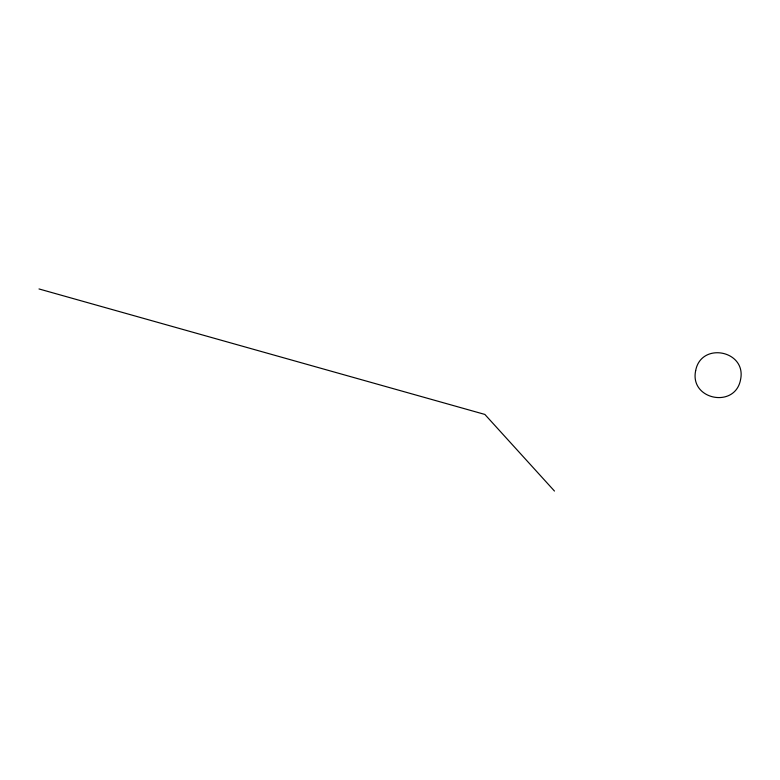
<?xml version="1.0" encoding="UTF-8"?>
<svg xmlns="http://www.w3.org/2000/svg" width="780" height="780" viewBox="0 0 780 780"><rect width="100%" height="100%" fill="white"/><g stroke="black" fill="none" stroke-linecap="round" stroke-linejoin="round"><path stroke-width="1.17" d="M39 288.951L484.848 414.424L554.463 491.049M695.653 370.695C689.403 399.808 735.189 408.915 740.561 379.626C746.811 350.503 701.025 341.396 695.653 370.695"/></g></svg>
